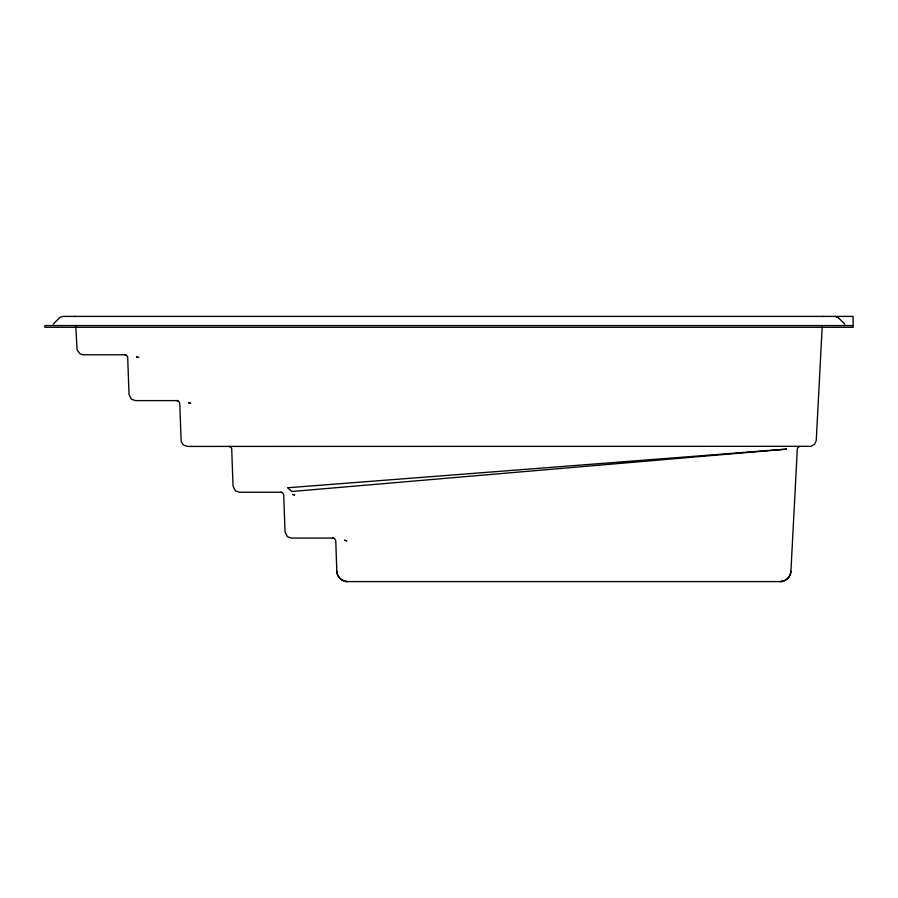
<?xml version="1.0" encoding="UTF-8"?>
<svg xmlns="http://www.w3.org/2000/svg" width="898" height="898" viewBox="0 0 898 898"><rect width="100%" height="100%" fill="white"/><g stroke="black" fill="none" stroke-linecap="round" stroke-linejoin="round"><path stroke-width="1.35" d="M332.9 538.07L335.055 539.047L335.762 540.832L336.817 571.094C336.896 576.774 342.015 581.724 347.694 581.601L780.036 581.601C785.649 581.713 790.734 576.898 790.914 571.285L797.312 449.135L798.03 447.384L799.691 446.463M822.186 327.063L816.248 440.447L814.654 444.308L811.006 446.328L187.334 446.418L183.36 445.015L181.16 441.412L179.746 403.359L179.039 401.586L176.884 400.598M790.914 571.285C790.734 576.898 785.638 581.702 780.036 581.601M53.117 324.223L60.144 317.275L62.838 316.399L853.1 316.399L853.1 327.287L44.9 327.287L44.9 325.57L853.1 325.57M822.445 316.534L823.197 316.399M781.417 581.511L782.764 581.253M125.832 354.777L83.245 354.777L80.191 353.992L77.093 349.861L75.802 326.883M177.838 400.598L135.329 400.598L131.355 399.183L129.031 394.514L127.684 357.056L126.685 355.417L124.878 354.777M281.849 492.25L239.339 492.25L235.366 490.836L233.042 486.166L231.695 448.697L230.696 447.069L228.889 446.418M333.854 538.07L291.345 538.07L287.371 536.656L285.048 531.986L283.701 494.529L282.702 492.89L280.894 492.25M835.162 316.399L838.115 317.477L844.883 324.223M336.817 571.094C336.896 576.785 342.026 581.702 347.694 581.601M74.803 316.399L75.555 316.534M344.933 581.242L346.302 581.511M836.352 316.556L838.406 317.746M786.446 449.135L291.94 491.487L287.461 487.771L786.446 449.135M138.606 357.494L136.575 356.989L138.606 357.494M190.612 403.314L188.58 402.809L190.612 403.314M294.623 494.955L292.591 494.461L294.623 494.955M346.628 540.787L344.596 540.282L346.628 540.787"/></g></svg>
